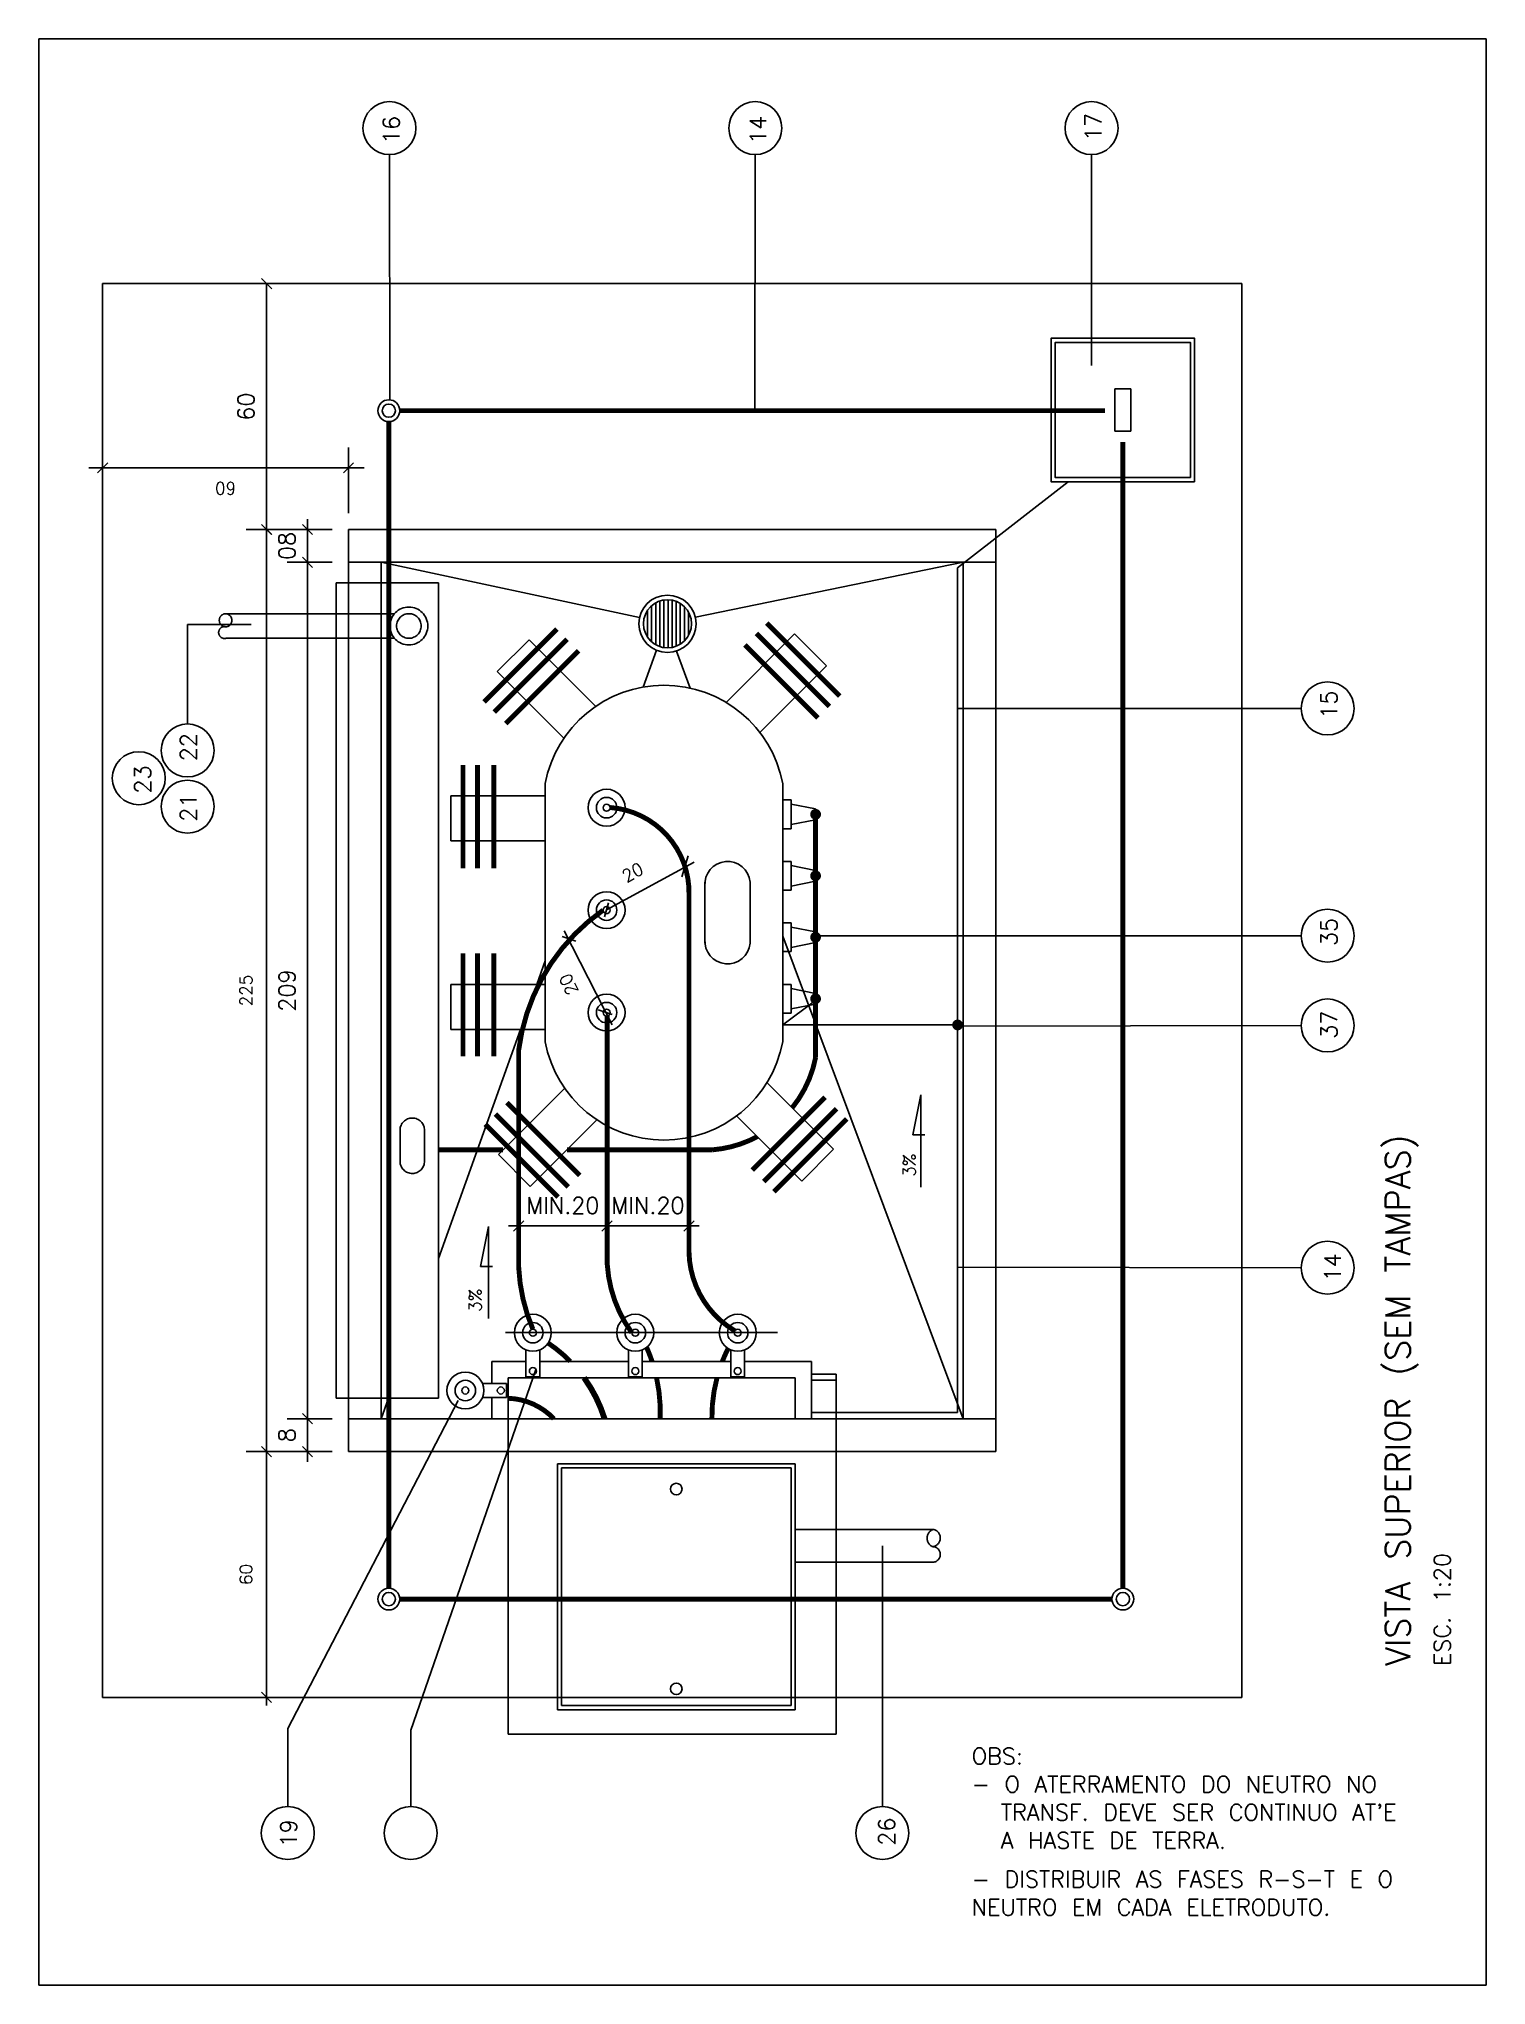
# Model space of a CAD drawing. Extents: x 0 to 0.141, y 0 to 0.19.
import ezdxf
from ezdxf.enums import TextEntityAlignment as Align

# ---------------------------------------------------------------- set-up
doc = ezdxf.new("R2010")
doc.units = 0
doc.header["$LTSCALE"] = 0.2
doc.header["$MEASUREMENT"] = 0
doc.header["$PDMODE"] = 3
doc.header["$PDSIZE"] = -15
for name, pattern in [('T1PONTO', [1, 0.5, -0.25, 0, -0.25]), ('T1PONTOG', [2, 1, -0.5, 0, -0.5]), ('TRACEJ', [0.75, 0.5, -0.25]), ('TRACEJP', [0.30000000000000004, 0.2, -0.1])]:
    doc.linetypes.add(name, pattern=pattern)
doc.layers.get('0').update_dxf_attribs({"linetype": 'CONTINUOUS'})
doc.layers.get('DEFPOINTS').update_dxf_attribs({"linetype": 'CONTINUOUS'})
for name, color, linetype in [('COTA', 7, 'CONTINUOUS'), ('LCHAMADA', 7, 'CONTINUOUS'), ('R-120', 7, 'CONTINUOUS'), ('R-60', 7, 'CONTINUOUS'), ('R-80', 7, 'CONTINUOUS'), ('TUB-LP', 7, 'CONTINUOUS'), ('TUN-PI', 7, 'TRACEJ')]:
    doc.layers.add(name, color=color, linetype=linetype)
doc.styles.add('R120', font='txt', dxfattribs={"height": 0.06, "bigfont": 'RHENO'})
doc.styles.add('R60', font='txt', dxfattribs={"height": 0.03, "bigfont": 'RHENO'})
doc.styles.add('R80', font='txt', dxfattribs={"height": 0.04, "bigfont": 'RHENO'})

msp = doc.modelspace()

# ---------------------------------------------------------------- linework, layer by layer
for p, q in [((0.1174207310050521, 0.1660774581666942), (0.006220731005052146, 0.166077458166694)), ((0.006220731005052146, 0.02807745816669409), (0.006220731005052146, 0.166077458166694)), ((0.1174207310050521, 0.02807745816669409), (0.1174207310050521, 0.1660774581666942)), ((0.1050207969993533, 0.151665935768306), (0.1050207969993533, 0.1558253608309473)), ((0.1050207969993533, 0.1558253608309473), (0.1066078695256842, 0.1558253608309473)), ((0.1066078695256842, 0.1558253608309473), (0.1066078695256842, 0.151665935768306)), ((0.1066078695256842, 0.151665935768306), (0.1050207969993533, 0.151665935768306)), ((0.0934207310050521, 0.1420774581666941), (0.0302207310050521, 0.1420774581666941)), ((0.03022073100505213, 0.05207745816669414), (0.0302207310050521, 0.1420774581666941)), ((0.0934207310050521, 0.05207745816669414), (0.0934207310050521, 0.1420774581666941)), ((0.0934207310050521, 0.1388774581666941), (0.0302207310050521, 0.1388774581666941)), ((0.03342073100505213, 0.05527745816669415), (0.0334207310050521, 0.1388774581666941)), ((0.0334207310050521, 0.1388774581666941), (0.05862815324188907, 0.1334750026763559)), ((0.0902207310050521, 0.1388774581666941), (0.06409143980409804, 0.1335092499326289)), ((0.0902207310050521, 0.05527745816669415), (0.0902207310050521, 0.1388774581666941)), ((0.02902073100505212, 0.05727745816669411), (0.02902073100505212, 0.1368774581666942)), ((0.0302207310050521, 0.1368774581666942), (0.02902073100505212, 0.1368774581666942)), ((0.03902073100505209, 0.1368774581666941), (0.0334207310050521, 0.1368774581666941)), ((0.03902073100505212, 0.05727745816669411), (0.03902073100505209, 0.1368774581666941)), ((0.06021624780135141, 0.1308295899045028), (0.06021624780135141, 0.1349253264288855)), ((0.06061624780135141, 0.1306522197766811), (0.06061624780135141, 0.135102696556707)), ((0.06101624780135139, 0.1305559053748144), (0.06101624780135139, 0.1351990109585738)), ((0.06141624780135139, 0.1305306456819435), (0.06141624780135139, 0.1352242706514447)), ((0.06181624780135137, 0.1305741018521656), (0.06181624780135137, 0.1351808144812226)), ((0.06221624780135137, 0.130690366082493), (0.06221624780135137, 0.1350645502508952)), ((0.05941624780135143, 0.1315667631323337), (0.05941624780135143, 0.1341881532010544)), ((0.05981624780135143, 0.1311122831197954), (0.05981624780135143, 0.1346426332135927)), ((0.06261624780135136, 0.1308921891023423), (0.06261624780135136, 0.1348627272310458)), ((0.06301624780135134, 0.1312103604698062), (0.06301624780135134, 0.134544555863582)), ((0.06341624780135136, 0.131738539291591), (0.06341624780135136, 0.1340163770417972)), ((0.04473792576120601, 0.1282099876121805), (0.04784919559842684, 0.1313212574494013)), ((0.04784919559842684, 0.1313212574494013), (0.05435457798534308, 0.1248158750624851)), ((0.07377326452733407, 0.1318869362010638), (0.0670866565888106, 0.1252003282625403)), ((0.07688453436455486, 0.1287756663638429), (0.07377326452733407, 0.1318869362010638)), ((0.05899443468519969, 0.1267023040778864), (0.06028090084587979, 0.1302952778780745)), ((0.06358224532241818, 0.1265962832218379), (0.06223058985388839, 0.1302150504837379)), ((0.05124330814812224, 0.1217046052252642), (0.04473792576120601, 0.1282099876121805)), ((0.07037915197763867, 0.1222702839769267), (0.07688453436455486, 0.1287756663638429)), ((0.0402207310050521, 0.1160774581666941), (0.0402207310050521, 0.1116774581666941)), ((0.04942073100505211, 0.1160774581666941), (0.0402207310050521, 0.1160774581666941)), ((0.04942073100505211, 0.09207745816669385), (0.04942073100505211, 0.1172774581666942)), ((0.07262073100505212, 0.09207745816669408), (0.07262073100505212, 0.1172774581666941)), ((0.07262073100505212, 0.1156774581666941), (0.07342073100505211, 0.1156774581666941)), ((0.07342073100505211, 0.1128774581666941), (0.07342073100505211, 0.1156774581666941)), ((0.07582073100505213, 0.1148028988334104), (0.07342073100505211, 0.1152774581666942)), ((0.07582073100505213, 0.1148028988334104), (0.07582073100505213, 0.1137520174999778)), ((0.07262073100505212, 0.1128774581666941), (0.07342073100505211, 0.1128774581666941)), ((0.07582073100505213, 0.1137520174999778), (0.07342073100505211, 0.1132774581666941)), ((0.0402207310050521, 0.1116774581666941), (0.04942073100505211, 0.1116774581666941)), ((0.07262073100505212, 0.1096774581666941), (0.07342073100505211, 0.1096774581666941)), ((0.07262073100505212, 0.1096774581666941), (0.07342073100505211, 0.1096774581666941)), ((0.07342073100505211, 0.1068774581666941), (0.07342073100505211, 0.1096774581666941)), ((0.07582073100505213, 0.1088028988334104), (0.07342073100505211, 0.1092774581666941)), ((0.07582073100505213, 0.1088028988334104), (0.07582073100505213, 0.1077520174999778)), ((0.0650207310050521, 0.101694124833361), (0.0650207310050521, 0.1076607915000269)), ((0.06942073100505211, 0.1016941248333608), (0.06942073100505208, 0.1076607915000275)), ((0.07262073100505212, 0.1068774581666941), (0.07342073100505211, 0.1068774581666941)), ((0.07582073100505213, 0.1077520174999778), (0.07342073100505211, 0.1072774581666941)), ((0.07262073100505212, 0.1036774581666941), (0.07342073100505211, 0.1036774581666941)), ((0.07262073100505212, 0.1036774581666941), (0.07342073100505211, 0.1036774581666941)), ((0.07342073100505211, 0.1008774581666941), (0.07342073100505211, 0.1036774581666941)), ((0.07582073100505213, 0.1028028988334104), (0.07342073100505211, 0.1032774581666941)), ((0.07582073100505213, 0.1028028988334104), (0.07582073100505213, 0.1017520174999778)), ((0.0902207310050521, 0.05527745816669415), (0.07262073100505212, 0.1023976787349687)), ((0.07262073100505212, 0.1008774581666941), (0.07342073100505211, 0.1008774581666941)), ((0.07582073100505213, 0.1017520174999778), (0.07342073100505211, 0.1012774581666941)), ((0.04860207332655286, 0.09767745816669388), (0.04942073100505211, 0.0999638887624397)), ((0.04942073100505211, 0.09767745816669388), (0.04022073100505213, 0.09767745816669388)), ((0.04022073100505213, 0.09767745816669388), (0.04022073100505213, 0.09327745816669392)), ((0.07262073100505212, 0.0976774581666941), (0.07342073100505211, 0.0976774581666941)), ((0.07262073100505212, 0.0976774581666941), (0.07342073100505211, 0.0976774581666941)), ((0.07342073100505211, 0.09487745816669407), (0.07342073100505211, 0.0976774581666941)), ((0.07582073100505213, 0.0968028988334104), (0.07342073100505211, 0.09727745816669411)), ((0.07582073100505213, 0.0957520174999778), (0.07342073100505211, 0.09527745816669408)), ((0.07582073100505213, 0.0968028988334104), (0.07582073100505213, 0.0957520174999778)), ((0.03902073100505212, 0.07091770887520503), (0.04702665101017068, 0.09327745816669392)), ((0.04942073100505211, 0.09327745816669392), (0.04022073100505213, 0.09327745816669392)), ((0.07262073100505212, 0.09487745816669407), (0.07342073100505211, 0.09487745816669407)), ((0.05132658234929195, 0.08754337220491272), (0.04485145499133607, 0.08106824484695678)), ((0.07107392424712217, 0.08809143586374786), (0.07757930663403834, 0.08158605347683162)), ((0.08608765898686083, 0.08688807959006023), (0.08530069952003747, 0.08298091560507308)), ((0.08608765898686083, 0.07789251546924268), (0.08608765898686083, 0.08688807959006023)), ((0.04796272482855684, 0.07795697500973595), (0.05446810721547308, 0.08446235739665219)), ((0.07446803679681757, 0.07847478363961079), (0.06810456785427374, 0.08483825258215459)), ((0.08530069952003747, 0.08298091560507308), (0.08648113852090611, 0.08298091560507308)), ((0.04485145499133607, 0.08106824484695678), (0.04796272482855684, 0.07795697500973595)), ((0.07757930663403834, 0.08158605347683162), (0.07446803679681757, 0.07847478363961079)), ((0.04389453345256079, 0.0740560235009122), (0.04310757398573741, 0.07014885951592506)), ((0.04389453345256079, 0.06506045938009467), (0.04389453345256079, 0.0740560235009122)), ((0.04310757398573741, 0.07014885951592506), (0.04428801298660606, 0.07014885951592506)), ((0.04754907951685567, 0.0608774581666941), (0.04422073100505212, 0.0608774581666941)), ((0.04422073100505212, 0.05870794334432672), (0.04422073100505212, 0.0608774581666941)), ((0.04754907951685567, 0.06200746287376559), (0.04754907951685567, 0.05936766794518823)), ((0.04889238249324854, 0.06200746287376559), (0.04889238249324854, 0.05936766794518823)), ((0.05754907951685567, 0.0608774581666941), (0.04889238249324854, 0.0608774581666941)), ((0.05754907951685567, 0.06200746287376559), (0.05754907951685567, 0.05936766794518823)), ((0.05889238249324854, 0.06200746287376559), (0.05889238249324854, 0.05936766794518823)), ((0.06754907951685565, 0.0608774581666941), (0.05889238249324854, 0.0608774581666941)), ((0.06754907951685565, 0.06200746287376559), (0.06754907951685565, 0.05936766794518823)), ((0.06889238249324856, 0.06200746287376559), (0.06889238249324856, 0.05936766794518823)), ((0.07542073100505212, 0.0608774581666941), (0.06889238249324856, 0.0608774581666941)), ((0.07542073100505212, 0.05527745816669415), (0.07542073100505212, 0.0608774581666941)), ((0.0738207310050521, 0.05927745816669414), (0.04582073100505212, 0.05927745816669414)), ((0.04582073100505212, 0.05527745816669415), (0.04582073100505212, 0.05927745816669414)), ((0.04754907951685567, 0.05936766794518823), (0.04889238249324854, 0.05936766794518823)), ((0.05754907951685567, 0.05936766794518823), (0.05889238249324854, 0.05936766794518823)), ((0.06754907951685565, 0.05936766794518823), (0.06889238249324856, 0.05936766794518823)), ((0.0738207310050521, 0.05527745816669415), (0.0738207310050521, 0.05927745816669414)), ((0.03022073100505213, 0.05727745816669411), (0.02902073100505212, 0.05727745816669411)), ((0.03902073100505212, 0.05727745816669411), (0.03342073100505213, 0.05727745816669411)), ((0.03342073100505213, 0.05527745816669415), (0.03413683205795311, 0.05727745816669411)), ((0.04330090075782248, 0.05870794334432672), (0.04565287046228526, 0.05870794334432672)), ((0.04330090075782244, 0.05736464036793384), (0.04565287046228526, 0.05736464036793384)), ((0.04422073100505208, 0.05527745816669415), (0.04422073100505212, 0.05736464036793378)), ((0.04565287046228526, 0.05736464036793384), (0.04565287046228526, 0.05870794334432672)), ((0.0934207310050521, 0.05527745816669415), (0.03022073100505213, 0.05527745816669415)), ((0.0934207310050521, 0.05207745816669414), (0.03022073100505213, 0.05207745816669414)), ((0.07382073100505215, 0.0508774581666941), (0.05062073100505216, 0.0508774581666941)), ((0.07342073100505217, 0.05047745816669411), (0.05102073100505215, 0.05047745816669411)), ((0.04582073100505215, 0.02807745816669409), (0.006220731005052146, 0.02807745816669409)), ((0.04582073100505212, 0.02807745816669405), (0.04582073100505212, 0.02447745816669405)), ((0.07382073100505215, 0.02687745816669411), (0.05062073100505216, 0.02687745816669411)), ((0.07342073100505214, 0.02727745816669414), (0.05102073100505215, 0.02727745816669411)), ((0.1174207310050521, 0.02807745816669409), (0.07782073100505216, 0.02807745816669409)), ((0.07782073100505216, 0.02807745816669409), (0.07782073100505216, 0.02447745816669405)), ((0.04582073100505212, 0.02447745816669405), (0.07782073100505216, 0.02447745816669405))]:
    msp.add_line(p, q)
at = {"color": 0, "linetype": 'ByBlock'}
for p, q in [((0.02862361855894606, 0.166077458166694), (0.02022361855894606, 0.166077458166694)), ((0.02272361855894606, 0.1655774581666941), (0.02172361855894605, 0.1665774581666941)), ((0.02222361855894606, 0.1420774581666941), (0.02222361855894606, 0.166077458166694)), ((0.006220731005052146, 0.14370976170945), (0.006220731005052146, 0.1500979065132313)), ((0.0302207310050521, 0.1436774581666942), (0.0302207310050521, 0.1500979065132313)), ((0.006720731005052154, 0.1485979065132313), (0.005720731005052139, 0.1475979065132313)), ((0.03072073100505208, 0.1485979065132313), (0.02972073100505209, 0.1475979065132313)), ((0.004856701690914469, 0.1480979065132312), (0.03173612968878765, 0.1480979065132312)), ((0.02272073100505213, 0.1415774581666941), (0.02172073100505213, 0.1425774581666942)), ((0.02272361855894606, 0.1415774581666941), (0.02172361855894605, 0.1425774581666942)), ((0.02222073100505213, 0.05207745816669414), (0.02222073100505213, 0.1430842627110749)), ((0.0267207310050521, 0.1415774581666941), (0.02572073100505209, 0.1425774581666942)), ((0.02622073100505209, 0.1420774581666941), (0.02622073100505209, 0.1430774581666941)), ((0.02862073100505209, 0.1420774581666941), (0.02022073100505213, 0.1420774581666941)), ((0.02848162124754958, 0.1420774581666941), (0.02022361855894606, 0.1420774581666941)), ((0.02862073100505209, 0.1420774581666941), (0.0242207310050521, 0.1420774581666941)), ((0.02622073100505209, 0.1388774581666941), (0.02622073100505209, 0.1420774581666941)), ((0.02862073100505209, 0.1388774581666941), (0.0242207310050521, 0.1388774581666941)), ((0.02862073100505209, 0.1388774581666941), (0.0242207310050521, 0.1388774581666941)), ((0.0267207310050521, 0.1383774581666941), (0.02572073100505209, 0.1393774581666942)), ((0.0267207310050521, 0.1383774581666941), (0.02572073100505209, 0.1393774581666942)), ((0.02622073100505209, 0.05527745816669415), (0.02622073100505209, 0.1388774581666941)), ((0.02622073100505209, 0.1388774581666941), (0.02622073100505209, 0.1378774581666941)), ((0.06277525110787416, 0.108181092409586), (0.06337427263573384, 0.1102191411538231)), ((0.0639732945623264, 0.1096197152152845), (0.05541803792731751, 0.1049500207269753)), ((0.05521805288685962, 0.1042717833175138), (0.0556180229677754, 0.1056282581364368)), ((0.05127403242994793, 0.1029061424908289), (0.05594640258015748, 0.09373492341836473)), ((0.05242126891663842, 0.1018950528787058), (0.05108212846994987, 0.1023496987453349)), ((0.0559470267039202, 0.0947446912987924), (0.05460788625723167, 0.09519933716542148)), ((0.04683563495401998, 0.07368188992001318), (0.04683563495401998, 0.07609596162670874)), ((0.05546406186837629, 0.0733941654695146), (0.05546406186837629, 0.07609596162670874)), ((0.05546406186837629, 0.07368188992001318), (0.05546406186837629, 0.07609596162670874)), ((0.0634640618683763, 0.0733941654695146), (0.0634640618683763, 0.07609596162670874)), ((0.04683563495401998, 0.07409596162670876), (0.04583563495401998, 0.07409596162670876)), ((0.04633563495401997, 0.07359596162670874), (0.04733563495401998, 0.07459596162670876)), ((0.04683563495401998, 0.07409596162670876), (0.05546406186837629, 0.07409596162670876)), ((0.05546406186837629, 0.07409596162670876), (0.05446406186837629, 0.07409596162670876)), ((0.05496406186837628, 0.07359596162670874), (0.05596406186837629, 0.07459596162670876)), ((0.05496406186837628, 0.07359596162670874), (0.05596406186837629, 0.07459596162670876)), ((0.05546406186837629, 0.07409596162670876), (0.0634640618683763, 0.07409596162670876)), ((0.05546406186837629, 0.07409596162670876), (0.05646406186837628, 0.07409596162670876)), ((0.06296406186837628, 0.07359596162670874), (0.0639640618683763, 0.07459596162670876)), ((0.0634640618683763, 0.07409596162670876), (0.06446406186837628, 0.07409596162670876)), ((0.02862073100505213, 0.05527745816669415), (0.0242207310050521, 0.05527745816669415)), ((0.02862073100505213, 0.05527745816669415), (0.02422073100505213, 0.05527745816669415)), ((0.0267207310050521, 0.05477745816669416), (0.02572073100505209, 0.05577745816669413)), ((0.02672073100505214, 0.05477745816669416), (0.02572073100505212, 0.05577745816669413)), ((0.02622073100505213, 0.05527745816669415), (0.02622073100505213, 0.05627745816669415)), ((0.02622073100505213, 0.05207745816669414), (0.02622073100505213, 0.05527745816669415)), ((0.02862073100505213, 0.05207745816669414), (0.02022073100505213, 0.05207745816669414)), ((0.02862073100505213, 0.05207745816669414), (0.02022073100505213, 0.05207745816669414)), ((0.02272073100505213, 0.05157745816669414), (0.02172073100505213, 0.05257745816669415)), ((0.02272073100505213, 0.05157745816669414), (0.02172073100505213, 0.05257745816669415)), ((0.02222073100505213, 0.02729911965625294), (0.02222073100505213, 0.05207745816669414)), ((0.02862073100505213, 0.05207745816669414), (0.02422073100505213, 0.05207745816669414)), ((0.02672073100505214, 0.05157745816669415), (0.02572073100505212, 0.05257745816669414)), ((0.02622073100505213, 0.05207745816669414), (0.02622073100505213, 0.05107745816669415)), ((0.02272073100505213, 0.02757745816669407), (0.02172073100505213, 0.02857745816669409)), ((0.02851341143788237, 0.02807745816669409), (0.02022073100505213, 0.02807745816669409))]:
    msp.add_line(p, q, dxfattribs=at)
at = {"linetype": 'TRACEJP'}
for p, q in [((0.0334207310050521, 0.1368774581666941), (0.0302207310050521, 0.1368774581666942)), ((0.03470758834815484, 0.1338622596171296), (0.01827259872779709, 0.1338622596171296)), ((0.03470758834815484, 0.1314622596171296), (0.01827259872779709, 0.1314622596171296)), ((0.0352564495845927, 0.0803137107381154), (0.0352564495845927, 0.08354343796414083)), ((0.03763814787417601, 0.08031371073811526), (0.03763814787417601, 0.08354343796414113)), ((0.07782073100505216, 0.05963623559936145), (0.07542073100505209, 0.05963623559936145)), ((0.07782073100505216, 0.05903623559936141), (0.07542073100505209, 0.05903623559936141)), ((0.07782073100505216, 0.02807745816669409), (0.07782073100505216, 0.05963623559936145)), ((0.03342073100505213, 0.05727745816669411), (0.03022073100505213, 0.05727745816669411)), ((0.04582073100505212, 0.05527745816669415), (0.04582073100505212, 0.02807745816669405)), ((0.0873000741206871, 0.04447745816669409), (0.07382073100505215, 0.04447745816669409)), ((0.0873000741206871, 0.04127745816669409), (0.07382073100505215, 0.04127745816669409)), ((0.04582073100505215, 0.02807745816669409), (0.07782073100505216, 0.02807745816669409))]:
    msp.add_line(p, q, dxfattribs=at)
at = {"linetype": 'Continuous'}
for p, q in [((0.05062073100505216, 0.02687745816669411), (0.05062073100505216, 0.0508774581666941)), ((0.05102073100505215, 0.02727745816669411), (0.05102073100505215, 0.05047745816669411)), ((0.07342073100505214, 0.02727745816669414), (0.07342073100505217, 0.05047745816669411)), ((0.07382073100505215, 0.02687745816669408), (0.07382073100505215, 0.0508774581666941))]:
    msp.add_line(p, q, dxfattribs=at)
for points in [[(0, 0.1899652173816841), (0, -6.938893903907228e-18), (0.1412766017018563, -6.938893903907228e-18), (0.1412766017018563, 0.1899652173816841)], [(0.1128143332625187, 0.1467456482996267), (0.1128143332625187, 0.1607456482996266), (0.09881433326251873, 0.1607456482996266), (0.09881433326251873, 0.1467456482996267)], [(0.1124143332625187, 0.1471456482996266), (0.1124143332625187, 0.1603456482996266), (0.09921433326251872, 0.1603456482996266), (0.09921433326251872, 0.1471456482996266)]]:
    msp.add_lwpolyline(points, close=True)
at = {"const_width": 0.00048}
for points in [[(0.0710539779460258, 0.132935606989342), (0.07817396600576024, 0.1258156189296075)], [(0.05056848217973509, 0.1323699282376795), (0.04344849412000062, 0.1252499401779451)], [(0.05156710450616132, 0.1313713059112533), (0.04444711644642687, 0.1242513178515189)], [(0.07005535561959955, 0.1319369846629157), (0.07717534367933399, 0.1248169966031812)], [(0.05269055462339089, 0.1302478557940237), (0.04557056656365641, 0.1231278677342893)], [(0.06893190550237002, 0.1308135345456862), (0.07605189356210446, 0.1236935464859518)], [(0.04140203476106101, 0.1090131099594377), (0.04140203476106101, 0.1190822936374487)], [(0.04281429999878156, 0.1090131099594377), (0.04281429999878156, 0.1190822936374487)], [(0.04440309839121723, 0.1090131099594377), (0.04440309839121723, 0.1190822936374487)], [(0.04140203476106101, 0.09064126710300086), (0.04140203476106101, 0.1007104507810118)], [(0.04281429999878156, 0.09064126710300086), (0.04281429999878156, 0.1007104507810118)], [(0.04440309839121723, 0.09064126710300086), (0.04440309839121723, 0.1007104507810118)], [(0.05280408385352089, 0.0790303766651135), (0.04568409579378645, 0.08615036472484795)], [(0.06962667777185352, 0.07954818529498836), (0.07674666583158796, 0.0866681733547228)], [(0.07075012788908303, 0.07842473517775878), (0.07787011594881746, 0.08554472323749322)], [(0.05068201140986509, 0.07690830422145771), (0.04356202335013066, 0.08402829228119216)], [(0.05168063373629139, 0.077906926547884), (0.04456064567655694, 0.08502691460761844)], [(0.0717487502155093, 0.07742611285133257), (0.07886873827524377, 0.084546100911067)]]:
    msp.add_lwpolyline(points, dxfattribs=at)
at = {"const_width": 0.000526}
for points in [[(0.07582073100505213, 0.1140144581666941, 1), (0.07582073100505213, 0.1145404581666941, 1)], [(0.07582073100505213, 0.1080144581666941, 1), (0.07582073100505213, 0.1085404581666941, 1)], [(0.07582073100505213, 0.1020144581666941, 1), (0.07582073100505213, 0.1025404581666941, 1)], [(0.07582073100505213, 0.0960144581666941, 1), (0.07582073100505213, 0.09654045816669407, 1)]]:
    msp.add_lwpolyline(points, format="xyb", close=True, dxfattribs=at)
for centre, radius in [((0.03415915080478974, 0.153677458166694), 0.00106405927081937), ((0.03415915080478974, 0.153677458166694), 0.0006485817244760918), ((0.06136364964272253, 0.1328774581666941), 0.0028), ((0.06136364964272253, 0.1328774581666941), 0.002347401841371095), ((0.05542073100505209, 0.1149241559199434), 0.0018), ((0.05542073100505209, 0.1149241559199434), 0.001), ((0.05542073100505209, 0.1149241559199434), 0.0003433029763928807), ((0.05542073100505213, 0.1049241559199434), 0.0018), ((0.05542073100505213, 0.1049241559199434), 0.001), ((0.05542073100505213, 0.1049241559199434), 0.0003433029763928807), ((0.05542073100505213, 0.09492415591994335), 0.0018), ((0.05542073100505213, 0.09492415591994335), 0.001), ((0.05542073100505213, 0.09492415591994335), 0.0003433029763928807), ((0.04822073100505211, 0.06367745816669411), 0.0018), ((0.04822073100505211, 0.06367745816669411), 0.001), ((0.0582207310050521, 0.06367745816669411), 0.0018), ((0.0582207310050521, 0.06367745816669411), 0.001), ((0.0682207310050521, 0.06367745816669411), 0.0018), ((0.0682207310050521, 0.06367745816669411), 0.001), ((0.04822073100505211, 0.06367745816669411), 0.0003433029763928807), ((0.0582207310050521, 0.06367745816669411), 0.0003433029763928807), ((0.0682207310050521, 0.06367745816669411), 0.0003433029763928807), ((0.04163090546489392, 0.05803629185613032), 0.0018), ((0.04163090546489392, 0.05803629185613032), 0.001), ((0.04822073100505211, 0.05992632139965606), 0.0003433029763928807), ((0.0582207310050521, 0.05992632139965606), 0.0003433029763928807), ((0.0682207310050521, 0.05992632139965606), 0.0003433029763928807), ((0.04163090546489392, 0.05803629185613032), 0.0003433029763928807), ((0.04509421700781736, 0.05803629185613032), 0.0003433029763928807), ((0.06222073100505216, 0.04841561597958835), 0.0005629919224788793), ((0.03415915080478974, 0.03767745816669403), 0.00106405927081937), ((0.03415915080478974, 0.03767745816669403), 0.0006485817244760918), ((0.1058207310050521, 0.03767745816669406), 0.00106405927081937), ((0.1058207310050521, 0.03767745816669406), 0.0006485817244760918), ((0.06222073100505212, 0.02892210067330099), 0.0005629919224788793)]:
    msp.add_circle(centre, radius)
at = {"linetype": 'TRACEJP'}
for radius in [0.001849823969515043, 0.0012]:
    msp.add_circle((0.03611536983623895, 0.1326622596171296), radius, dxfattribs=at)
for centre, radius, start, end in [((0.01824890798133406, 0.1332220459083811), 0.0006406518901380841, 87.88076901555822, 272.1192309844416), ((0.01819494342020245, 0.1332220459083811), 0.0006449061479526278, 276.9159585845527, 83.08404141544813), ((0.01812340091518268, 0.1320220459083811), 0.0005793277821423982, 75.07608739719107, 284.9239126028098), ((0.03644729872938438, 0.08343968974319337), 0.001195359937006758, 4.979105844003086, 184.9791058439974), ((0.03644729872938434, 0.080417458959063), 0.001195359937006769, 175.0208941560016, 355.0208941560016), ((0.08761599562846584, 0.04362090311871152), 0.0009129583502557352, 110.245387824308, 244.8739315162685), ((0.08714250418755251, 0.04364108225731458), 0.0008510892700642134, 275.7885638454885, 79.33075549508308), ((0.0872341690733443, 0.04203447495826394), 0.0007598801865978424, 274.9755623614108, 90.43928821378006)]:
    msp.add_arc(centre, radius, start, end, dxfattribs=at)
for centre, radius, start, end in [((0.06102073100505209, 0.1150691248333607), 0.01180833333333335, 10.77862351994706, 169.2213764800529), ((0.06722073100505213, 0.1074691248333607), 0.002208333333333302, 4.979105844003086, 184.9791058439974), ((0.06722073100505213, 0.1018857915000274), 0.002208333333333322, 175.0208941560016, 355.0208941560016), ((0.06102073100505209, 0.09428579150002739), 0.01180833333333334, 190.7786235199466, 349.2213764800535)]:
    msp.add_arc(centre, radius, start, end)
at = {"layer": 'COTA', "linetype": 'T1PONTO'}
msp.add_line((0.0455466430985093, 0.06369857725659275), (0.0720985926130118, 0.06369857725659275), dxfattribs=at)
at = {"layer": 'DEFPOINTS', "color": 0, "linetype": 'ByBlock'}
for p in [(0.02222361855894606, 0.166077458166694), (0.03022361855894606, 0.166077458166694), (0.0302207310050521, 0.1480979065132312), (0.006220731005052146, 0.1421097617094501), (0.02222073100505213, 0.1420774581666941), (0.02622073100505209, 0.1420774581666941), (0.03008162124754958, 0.1420774581666941), (0.0302207310050521, 0.1420774581666941), (0.0302207310050521, 0.1420774581666941), (0.0302207310050521, 0.1420774581666941), (0.02622073100505209, 0.1388774581666941), (0.0302207310050521, 0.1388774581666941), (0.0302207310050521, 0.1388774581666941), (0.05541803792731751, 0.1049500207269753), (0.05577339588231794, 0.09478719016661458), (0.05546406186837629, 0.07409596162670876), (0.0634640618683763, 0.07409596162670876), (0.04683563495401998, 0.07208188992001317), (0.05546406186837629, 0.07208188992001317), (0.05546406186837629, 0.0717941654695146), (0.0634640618683763, 0.0717941654695146), (0.02622073100505213, 0.05527745816669415), (0.03022073100505213, 0.05527745816669415), (0.03022073100505213, 0.05527745816669415), (0.02222073100505213, 0.05207745816669414), (0.03022073100505213, 0.05207745816669414), (0.03022073100505213, 0.05207745816669414), (0.03022073100505213, 0.05207745816669414), (0.03011341143788238, 0.02807745816669409)]:
    msp.add_point(p, dxfattribs=at)
at = {"layer": 'LCHAMADA'}
for p, q in [((0.03422401406813166, 0.1786723147021521), (0.03425127145397747, 0.1547375222769298)), ((0.06993649608980029, 0.1786723147021521), (0.0698930322166631, 0.1536774581666941)), ((0.1027613648582908, 0.1786723147021521), (0.1027613648582908, 0.1580725499653007)), ((0.01451830182046349, 0.1231019628412878), (0.01451830182046349, 0.132811877361324)), ((0.01451830182046349, 0.132811877361324), (0.02071318108316294, 0.132811877361324)), ((0.1232240914729322, 0.1246191185830343), (0.08968569437595725, 0.1246071206597682)), ((0.1232240914729322, 0.1024304802645285), (0.07621130932477455, 0.1024304802645285)), ((0.1232240914729322, 0.09367180763713284), (0.08991191179612493, 0.09358490179838588)), ((0.1232240914729322, 0.07002339027079162), (0.08968569437595725, 0.07006138498528083)), ((0.03629230470359256, 0.02487873059965564), (0.04852069734562673, 0.06009328585132907)), ((0.02429621989513156, 0.02504370591700435), (0.04093396764038951, 0.05704885663003575)), ((0.08233824530913972, 0.01742997319950929), (0.08233824530913972, 0.04286100644512213)), ((0.02429621989513156, 0.01742997319950929), (0.02429621989513156, 0.02504370591700435)), ((0.03629230470359256, 0.01742997319950929), (0.03629230470359256, 0.02487873059965564))]:
    msp.add_line(p, q, dxfattribs=at)
for centre in [(0.03422401406813166, 0.1812585372303232), (0.06993649608980029, 0.1812585372303232), (0.1027613648582908, 0.1812585372303232), (0.1258103140011033, 0.1246191185830343), (0.01451830182046349, 0.1205157403131167), (0.009746245669323621, 0.1178061508534537), (0.01451830182046349, 0.1150285718711363), (0.1258103140011033, 0.1024304802645285), (0.1258103140011033, 0.09367180763713284), (0.1258103140011033, 0.07002339027079162), (0.02429621989513156, 0.01484375067133817), (0.03629230470359256, 0.01484375067133817), (0.08233824530913972, 0.01484375067133817)]:
    msp.add_circle(centre, 0.002586222528171121, dxfattribs=at)
at = {"layer": 'TUB-LP', "color": 6}
for points, const_width in [([(0.0634640618683763, 0.1064311215563506, 0.3996472425993208), (0.05576344679000712, 0.1149442264043144, 0.3996472425993208)], 0.00048), ([(0.05507742802865923, 0.1049241559199434, 0.2111790847762054), (0.04683563495401998, 0.09126120923838882, 0.2111790847762054)], 0.00048), ([(0.04683563495401998, 0.07165131942878324, 0.1126876104252678), (0.04822073100505211, 0.06402076114308697, 0.1126876104252678)], 0.00048), ([(0.05546406186837629, 0.07152798699705357, 0.16592126615082), (0.0578774280286592, 0.06367745816669411, 0.16592126615082)], 0.00048), ([(0.0634640618683763, 0.07152798699705357, 0.2597513665982268), (0.06793406906511137, 0.06386635460866563, 0.3215434859399158)], 0.00048), ([(0.0518707025355734, 0.0608774581666941, 0.05072779100210392), (0.04971144732875813, 0.0626686148477212, 0.05072779100210392)], 0.00048), ([(0.05985466749255664, 0.0608774581666941, 0.02350283799205025), (0.05932203240031029, 0.06225368317154831, 0.02350283799205025)], 0.00048), ([(0.06728309469445812, 0.06214095624705471, 0.02317602132618921), (0.06672071180951364, 0.0608774581666941, 0.02317602132618921)], 0.00048), ([(0.0552221992234504, 0.05527745816669415, 0.08118996788211308), (0.05322199694573591, 0.05927745816669414, 0.08118996788211308)], 0.000568), ([(0.06065077719385239, 0.05527745816669415, 0.06418365831154259), (0.06029646035044773, 0.05927745816669414, 0.06418365831154259)], 0.00048), ([(0.06619756496392487, 0.05927745816669414, 0.06782515732930809), (0.06569840249197326, 0.05527745816669415, 0.06782515732930809)], 0.00048), ([(0.05026981209339979, 0.05527745816669415, 0.1976592241072216), (0.04582073100505212, 0.0572760635582444, 0.1976592241072216)], 0.00048)]:
    msp.add_lwpolyline(points, format="xyb", dxfattribs=dict(at, const_width=const_width))
at = {"layer": 'TUB-LP', "const_width": 0.00048}
for points in [[(0.07582073100505213, 0.1140144581666941), (0.07582073100505213, 0.09053047419811766)], [(0.04531480781632016, 0.08153159767194089), (0.03902073100505212, 0.08153159767194089)], [(0.06577967835544793, 0.08153159767194089), (0.05153734749076178, 0.08153159767194089)]]:
    msp.add_lwpolyline(points, dxfattribs=at)
at = {"layer": 'TUB-LP', "color": 6, "const_width": 0.00048}
for points in [[(0.0634640618683763, 0.1064311215563506), (0.0634640618683763, 0.07152798699705357)], [(0.05546406186837629, 0.09458359848002493), (0.05546406186837629, 0.07152798699705357)], [(0.04683563495401998, 0.0716513194287833), (0.04683563495401998, 0.09126120923838882)]]:
    msp.add_lwpolyline(points, dxfattribs=at)
at = {"layer": 'TUB-LP', "const_width": 0.00048}
for points in [[(0.07353486749792851, 0.08563049261294152, 0.1228634946585113), (0.07582073100505213, 0.09053047419811766, 0.3358833180176622)], [(0.06577967835544793, 0.08153159767194089, 0.1025530479327975), (0.07012778814644163, 0.08281503228998671, 0.3358833180176622)]]:
    msp.add_lwpolyline(points, format="xyb", dxfattribs=at)
at = {"layer": 'TUN-PI'}
for p, q in [((0.08968569437595725, 0.1383518120691673), (0.1004863389586128, 0.1467456482996267)), ((0.08968569437595725, 0.05589127661437138), (0.08968569437595725, 0.1383518120691673)), ((0.07572713421764354, 0.09603167647212188), (0.07262073100505212, 0.09371904604467579)), ((0.07262073100505212, 0.09371904604467579), (0.08968569437595725, 0.09371904604467579)), ((0.07542073100505212, 0.05589127661437138), (0.08968569437595725, 0.05589127661437138))]:
    msp.add_line(p, q, dxfattribs=at)
at = {"layer": 'TUN-PI', "color": 5, "linetype": 'T1PONTOG', "const_width": 0.00048}
for points in [[(0.1040699397686435, 0.1536774581666942), (0.03522321007560911, 0.153677458166694)], [(0.03415915080478974, 0.03874151743751339), (0.03415915080478974, 0.1526133988958747)], [(0.1058207310050521, 0.03874151743751343), (0.1058207310050521, 0.1506167826423885)], [(0.1047566717342328, 0.03767745816669406), (0.03522321007560911, 0.03767745816669403)]]:
    msp.add_lwpolyline(points, dxfattribs=at)
at = {"layer": 'TUN-PI', "const_width": 0.000526}
msp.add_lwpolyline([(0.08968569437595725, 0.0934560460446758, 1), (0.08968569437595725, 0.09398204604467578, 1)], format="xyb", close=True, dxfattribs=at)

# ---------------------------------------------------------------- texts
at = {"color": 0, "linetype": 'ByBlock'}
for s, height, rotation, style, p in [('60', 0.0016, 90, 'R80', (0.02022361855894606, 0.1540774581666941)), ('60', 0.0012, 180, 'R60', (0.01822073100505212, 0.1460979065132313)), ('08', 0.0016, 90, 'R80', (0.0242207310050521, 0.1404774581666942)), ('20', 0.0012, 28.5713235589153, 'R60', (0.05796228911430507, 0.1086128673756943)), ('209', 0.0016, 90, 'R80', (0.0242207310050521, 0.09707745816669414)), ('225', 0.0012, 90, 'R60', (0.02022073100505213, 0.09707745816669414)), ('20', 0.0012, 116.2473552221973, 'R60', (0.05172079127361747, 0.0976627004420042)), ('8', 0.0016, 90, 'R80', (0.02422073100505213, 0.05367745816669414)), ('60', 0.0012, 90, 'R60', (0.02022073100505213, 0.04007745816669411))]:
    msp.add_text(s, height=height, rotation=rotation, dxfattribs=dict(at, style=style)).set_placement(p, align=Align.MIDDLE_CENTER)
at = {"color": 0, "linetype": 'ByBlock', "style": 'R80'}
for p in [(0.05114984841119814, 0.07609596162670874), (0.05946406186837629, 0.07609596162670874)]:
    msp.add_text('MIN.20', height=0.0016, dxfattribs=at).set_placement(p, align=Align.MIDDLE_CENTER)
at = {"layer": 'R-120', "style": 'R120'}
msp.add_text('VISTA SUPERIOR (SEM TAMPAS)', height=0.0024, rotation=90, dxfattribs=at).set_placement((0.1338493143034003, 0.0311442842289288))
at = {"layer": 'R-60', "style": 'R60'}
for p in [(0.08557307192883196, 0.07889754622885756), (0.04319010291132971, 0.06570654433938378)]:
    msp.add_text('3%', height=0.0012, rotation=90, dxfattribs=at).set_placement(p)
at = {"layer": 'R-80', "style": 'R80'}
for s, p in [('17', (0.1037185736778652, 0.1799987281803035)), ('16', (0.03520520307938849, 0.1797107713834488)), ('14', (0.07100511285831182, 0.1797112709281145)), ('15', (0.1267447001504275, 0.1235997736282649)), ('22', (0.01539507705551555, 0.1194603999289319)), ('23', (0.01092976767250498, 0.1163038784231099)), ('21  ', (0.01539507705551555, 0.1135572944447004)), ('35', (0.1267447001504275, 0.1014238407830002)), ('37', (0.1267447001504275, 0.0923677006479055)), ('14', (0.1270927783684699, 0.06868241102125745)), ('ESC. 1:20', (0.1377927585578681, 0.0311442842289288)), ('19', (0.02516899823220349, 0.01344346280157899)), ('26', (0.08357072692018097, 0.01361043740400165))]:
    msp.add_text(s, height=0.0016, rotation=90, dxfattribs=at).set_placement(p)
for s, p in [('OBS:', (0.09105881110031586, 0.02154773493950164)), ('- O ATERRAMENTO DO NEUTRO NO', (0.09105881110031586, 0.01880487779664449)), ("  TRANSF. DEVE SER CONTINUO AT'E", (0.09105881110031586, 0.01606202065378735)), ('  A HASTE DE TERRA.', (0.09105881110031586, 0.01331916351093021)), ('- DISTRIBUIR AS FASES R-S-T E O', (0.09105881110031586, 0.009536463877649164)), ('NEUTRO EM CADA ELETRODUTO.', (0.09105881110031586, 0.006793606734792013))]:
    msp.add_text(s, height=0.0016, dxfattribs=at).set_placement(p)

doc.saveas('drawing.dxf')
